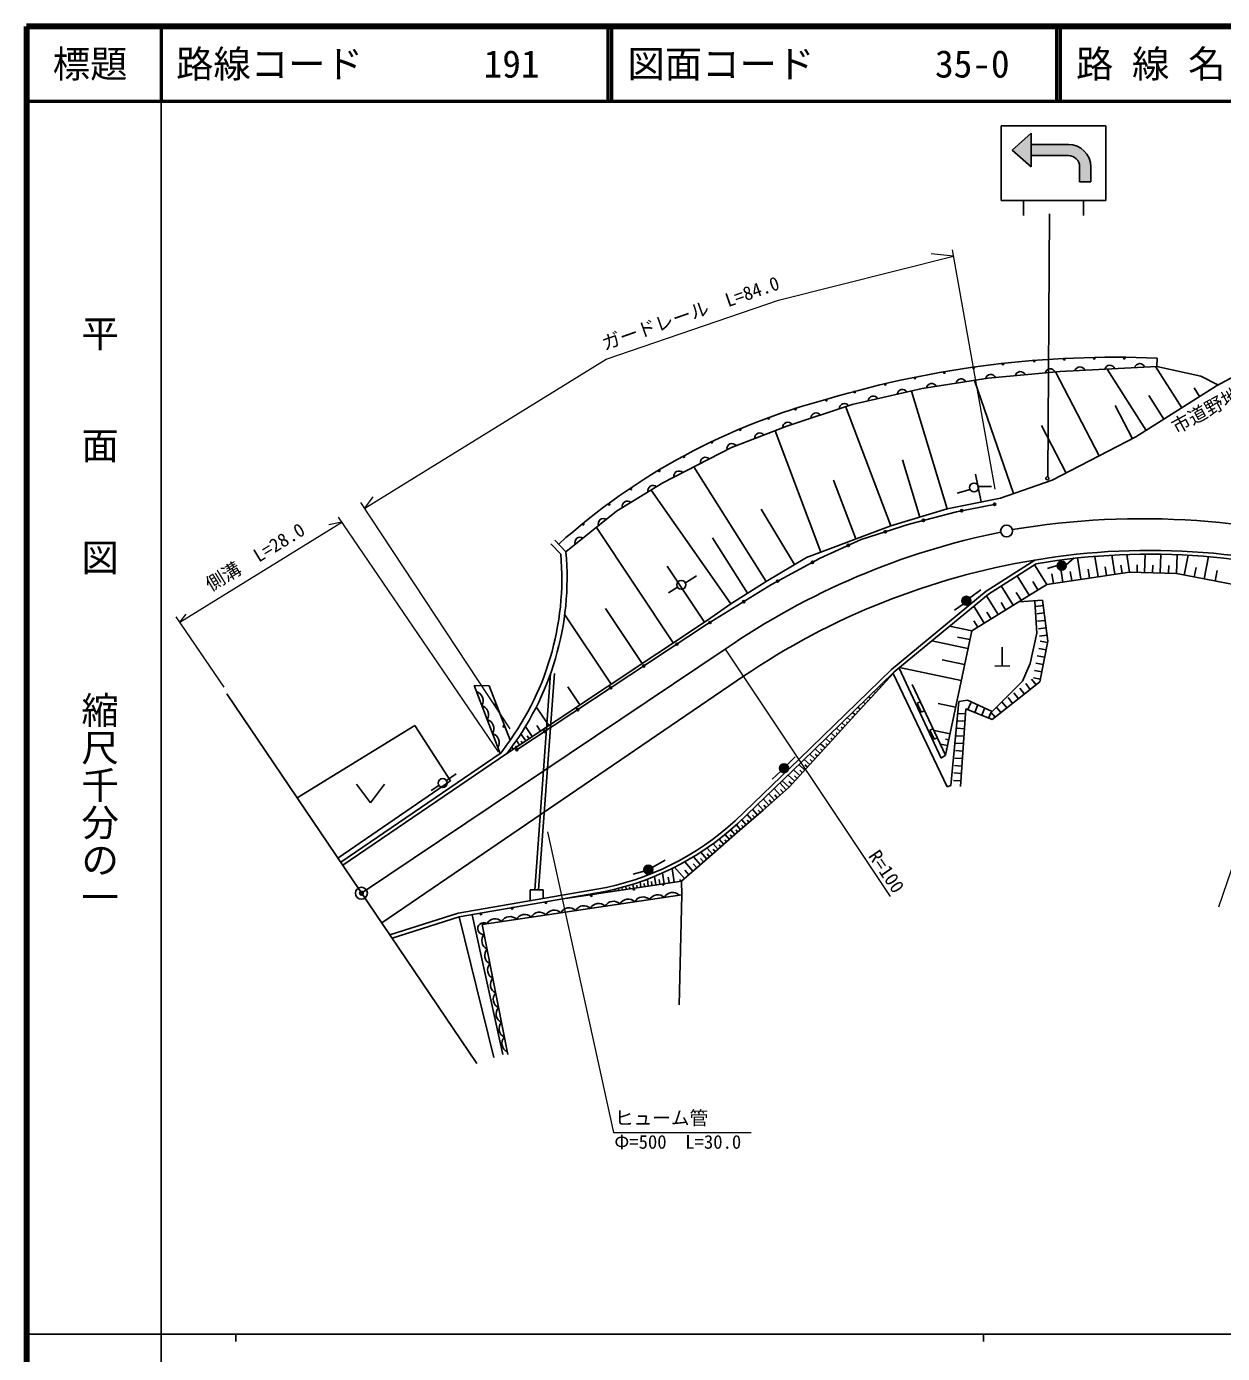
# Model space of a CAD drawing. Units: millimetres, scale not verified. Extents: x 40000 to 680000, y 20000 to 380000.
# Drawn here: x 40000 to 199969, y 202409 to 380000 of the extents above; entities that cross this region are included whole.
import ezdxf
from ezdxf.enums import TextEntityAlignment as Align

# ---------------------------------------------------------------- set-up
doc = ezdxf.new("R2010")
doc.units = ezdxf.units.MM
doc.header["$LTSCALE"] = 1000
doc.header["$PDMODE"] = 32
doc.header["$PDSIZE"] = 500
for name, color, linetype, lineweight in [('M-BGD', 7, 'Continuous', 25), ('M-BGD-EXST', 7, 'Continuous', 25), ('M-BMK-SRVR', 3, 'Continuous', 25), ('M-STR-HTXT', 7, 'Continuous', 13), ('M-STR-STRC', 7, 'Continuous', 25), ('M-TTL', 2, 'Continuous', 13), ('M-TTL-BAND', 7, 'Continuous', 25), ('M-TTL-LINE', 7, 'Continuous', 50), ('M-TTL-TXT', 7, 'Continuous', 50)]:
    doc.layers.add(name, color=color, linetype=linetype, lineweight=lineweight)
doc.layers.add('M-OTRS', color=6, linetype='Continuous')
doc.styles.add('@ＭＳ ゴシック', font='')
doc.styles.add('ＭＳ ゴシック', font='')
doc.styles.get('@ＭＳ ゴシック').set_extended_font_data('@MS Gothic')
doc.styles.get('ＭＳ ゴシック').set_extended_font_data('MS Gothic')

msp = doc.modelspace()

# ---------------------------------------------------------------- hatches: boundary and pattern name
at = {"layer": 'M-BGD'}
for points in [[(178891, 308255, -1), (178043, 307406, -0.41421), (178043, 308255, -0.41421)], [(165194, 302845, -1), (166235, 303441, -0.41421), (166012, 302622, -0.41421)], [(141872, 280525), (141507, 280172, -0.80243), (140896, 281172, -0.80243)], [(122614, 266970, -1), (123752, 267350, -0.41421), (123373, 266591, -0.41421)]]:
    msp.add_hatch(color=256, dxfattribs=at).paths.add_polyline_path(points)
at = {"layer": 'M-STR-STRC'}
for points in [[(174361, 364220), (174361, 365720), (171861, 363470), (174361, 361220), (174361, 362720)], [(179361, 364220), (174361, 364220), (174361, 362720), (179361, 362720, -0.41421), (180861, 361220), (180861, 359220), (182361, 359220), (182361, 361220, 0.41421)]]:
    msp.add_hatch(color=256, dxfattribs=at).paths.add_polyline_path(points)

# ---------------------------------------------------------------- linework, layer by layer
at = {"layer": 'M-BGD'}
for p, q in [((191172, 334503), (178281, 333813)), ((189753, 325949), (184543, 334148)), ((194526, 328981), (191023, 334495)), ((191218, 335617), (191172, 334503)), ((191172, 334503), (197077, 333205)), ((199168, 331931), (205096, 335102)), ((168631, 332917), (159807, 331539)), ((171999, 317492), (166802, 332632)), ((178281, 333813), (168631, 332917)), ((183485, 322537), (177656, 333780)), ((197077, 333205), (199352, 332033)), ((159807, 331539), (150433, 329402)), ((163139, 315452), (158388, 331215)), ((192140, 327465), (190142, 330609)), ((196912, 330497), (196185, 331643)), ((150433, 329402), (141678, 326507)), ((155590, 313178), (149562, 329203)), ((187924, 324838), (185613, 329296)), ((141678, 326507), (134302, 323680)), ((146231, 309657), (140118, 325909)), ((179047, 320235), (175746, 326601)), ((134302, 323680), (125134, 318924)), ((159468, 314346), (157162, 321999)), ((138943, 305733), (129273, 321071)), ((167707, 316379), (166954, 320091)), ((125134, 318924), (118930, 315133)), ((134187, 302734), (123537, 317948)), ((150911, 311417), (147942, 319308)), ((166207, 318051), (164504, 317527)), ((167337, 318423), (169054, 318423)), ((118930, 315133), (112146, 309688)), ((142720, 307984), (138283, 315428)), ((126506, 297515), (116225, 312962)), ((112146, 309688), (110644, 311258)), ((136423, 304144), (131740, 311572)), ((111470, 309382), (110138, 310774)), ((183323, 306365), (182916, 309092)), ((185556, 306698), (185175, 309247)), ((187521, 306992), (187170, 309338)), ((189556, 306925), (189637, 309389)), ((191657, 306857), (191739, 309379)), ((193828, 306785), (193911, 309319)), ((194859, 306587), (195370, 309249)), ((197542, 306072), (198114, 309053)), ((130669, 300286), (125678, 307784)), ((168372, 304443), (174852, 308579)), ((168667, 304038), (175036, 308103)), ((176457, 305338), (174828, 307970)), ((177868, 307853), (176568, 307463)), ((178602, 305658), (178165, 308579)), ((179054, 307954), (180124, 308877)), ((181006, 306018), (180580, 308872)), ((182165, 306191), (181988, 307372)), ((184440, 306531), (184270, 307669)), ((186538, 306845), (186381, 307901)), ((188541, 306959), (188574, 307958)), ((190607, 306891), (190640, 307924)), ((192742, 306821), (192777, 307889)), ((196200, 306330), (196447, 307613)), ((128127, 305557), (129624, 306475)), ((174123, 303894), (172515, 306493)), ((175290, 304616), (174594, 305740)), ((177354, 305472), (177164, 306743)), ((179804, 305838), (179621, 307063)), ((199012, 305790), (199282, 307196)), ((127091, 304955), (125856, 304223)), ((155689, 293965), (168372, 304443)), ((156023, 293592), (168667, 304038)), ((166177, 303526), (167629, 304591)), ((169954, 301315), (168404, 303820)), ((171959, 302555), (170370, 305125)), ((173041, 303225), (172396, 304267)), ((122344, 294745), (117455, 302091)), ((165295, 302714), (164137, 301879)), ((168095, 300165), (166703, 302415)), ((170956, 301935), (170359, 302901)), ((172775, 302993), (175900, 303246)), ((174889, 303039), (175119, 298811)), ((175992, 302510), (175000, 302386)), ((175900, 303246), (176590, 297731)), ((118182, 291975), (111984, 301286)), ((167234, 299633), (166720, 300462)), ((169024, 300740), (168470, 301636)), ((176116, 301517), (175124, 301393)), ((176241, 300525), (175248, 300401)), ((166427, 299134), (163480, 299753)), ((175119, 298811), (174246, 294767)), ((176365, 299533), (175372, 299409)), ((176489, 298541), (175496, 298417)), ((165928, 296756), (161084, 297773)), ((166177, 297945), (164509, 298295)), ((170517, 296915), (170524, 294415)), ((176369, 296568), (175386, 296754)), ((176590, 297731), (175556, 292286)), ((176555, 297550), (175573, 297737)), ((165477, 294607), (162462, 295240)), ((176182, 295585), (175200, 295772)), ((87512, 260044), (135895, 293036)), ((108001, 264467), (110108, 293432)), ((108502, 264467), (110607, 293396)), ((143403, 282001), (155689, 293965)), ((143751, 281642), (156023, 293592)), ((153545, 290844), (155901, 293432)), ((155565, 293062), (155552, 293074)), ((155901, 293432), (163162, 278266)), ((162335, 282081), (156729, 294121)), ((165025, 292459), (156754, 294196)), ((169524, 294412), (171524, 294417)), ((174246, 294767), (173235, 292378)), ((175809, 293620), (174827, 293807)), ((175996, 294603), (175013, 294789)), ((103340, 282688), (99867, 291812)), ((99867, 291812), (101866, 291755)), ((101866, 291755), (104685, 284469)), ((114019, 289204), (112409, 291624)), ((154218, 291583), (154085, 291705)), ((154555, 291953), (154529, 291977)), ((154891, 292323), (154802, 292404)), ((155228, 292692), (155215, 292704)), ((158475, 291961), (162933, 282494)), ((173235, 292378), (169145, 288333)), ((175556, 292286), (169145, 287254)), ((173478, 290655), (172860, 291441)), ((174265, 291272), (173647, 292059)), ((175051, 291890), (174434, 292676)), ((175623, 292638), (174683, 292816)), ((66798, 290689), (100230, 241230)), ((150852, 287886), (153545, 290844)), ((152198, 289365), (151931, 289608)), ((152535, 289735), (152460, 289803)), ((152872, 290104), (152649, 290307)), ((153208, 290474), (153155, 290522)), ((153545, 290844), (153367, 291006)), ((153882, 291213), (153842, 291249)), ((159568, 289640), (159115, 289427)), ((164687, 289666), (163622, 278404)), ((165882, 289850), (164687, 289666)), ((169145, 288333), (165882, 289850)), ((165916, 288583), (166297, 289508)), ((171118, 288802), (170501, 289589)), ((171905, 289420), (171287, 290206)), ((172691, 290037), (172074, 290824)), ((109857, 286434), (108189, 288940)), ((148159, 284929), (150852, 287886)), ((150852, 287886), (150496, 288210)), ((151189, 288256), (151068, 288365)), ((151525, 288626), (151214, 288909)), ((151862, 288995), (151764, 289084)), ((159115, 289427), (159683, 288221)), ((159683, 288221), (160136, 288434)), ((164276, 288893), (161956, 289381)), ((165584, 288013), (164586, 288079)), ((165629, 288701), (164940, 278292)), ((169145, 287254), (165629, 288701)), ((166841, 288202), (167222, 289127)), ((167766, 287821), (168146, 288746)), ((168690, 287441), (169011, 288220)), ((169545, 287567), (169007, 288253)), ((170331, 288185), (169714, 288971)), ((76198, 276783), (91943, 286439)), ((91943, 286439), (96692, 279055)), ((107648, 284964), (106741, 286328)), ((108753, 285699), (108250, 286454)), ((148832, 285668), (148343, 286113)), ((149169, 286038), (148982, 286208)), ((149505, 286407), (149061, 286812)), ((149842, 286777), (149677, 286927)), ((150179, 287147), (149778, 287511)), ((150515, 287516), (150373, 287646)), ((161272, 286021), (160819, 285808)), ((165452, 286017), (164454, 286083)), ((165518, 287015), (164520, 287081)), ((105943, 283829), (105528, 284454)), ((106776, 284383), (106130, 285354)), ((106360, 284106), (106179, 284378)), ((107212, 284674), (106959, 285054)), ((144793, 281231), (148159, 284929)), ((147486, 284189), (146907, 284716)), ((147822, 284559), (147590, 284770)), ((148159, 284929), (147625, 285415)), ((148496, 285298), (148286, 285489)), ((160819, 285808), (161387, 284602)), ((163528, 285328), (161387, 285777)), ((161387, 284602), (161840, 284815)), ((163364, 284549), (162922, 284641)), ((165386, 285019), (164388, 285086)), ((82022, 268167), (103340, 282688)), ((82302, 267753), (104241, 282697)), ((103688, 283126), (103332, 282678)), ((104278, 282721), (104272, 282731)), ((104695, 282998), (104656, 283056)), ((105111, 283275), (104908, 283581)), ((105527, 283552), (105417, 283717)), ((145466, 281971), (144754, 282619)), ((146139, 282710), (145472, 283318)), ((145802, 282341), (145504, 282613)), ((146812, 283450), (146190, 284017)), ((146476, 283080), (146199, 283332)), ((147149, 283819), (146895, 284051)), ((163200, 283769), (162237, 283972)), ((162933, 282494), (162335, 282081)), ((162995, 282791), (162909, 282809)), ((163098, 283280), (162984, 283304)), ((165253, 283024), (164256, 283090)), ((165320, 284022), (164322, 284088)), ((134794, 273699), (143403, 282001)), ((135137, 273335), (143751, 281642)), ((141729, 281172), (142813, 282256)), ((142031, 278199), (144793, 281231)), ((144119, 280492), (143317, 281223)), ((144793, 281231), (144037, 281920)), ((144456, 280862), (144112, 281175)), ((145129, 281601), (144808, 281894)), ((165121, 281028), (164123, 281094)), ((165187, 282026), (164190, 282092)), ((96692, 279055), (81653, 268712)), ((96165, 279093), (97486, 279974)), ((140880, 280324), (139734, 279269)), ((142031, 278199), (141079, 279065)), ((142759, 278998), (141859, 279818)), ((142395, 278598), (141983, 278974)), ((143446, 279753), (142595, 280527)), ((143103, 279376), (142714, 279729)), ((143783, 280122), (143417, 280456)), ((164989, 279033), (163991, 279099)), ((165055, 280030), (164057, 280097)), ((84117, 278599), (85998, 276104)), ((85998, 276104), (87867, 278609)), ((95158, 278442), (94116, 277738)), ((138534, 275131), (142031, 278199)), ((140037, 276450), (139275, 277325)), ((140802, 277120), (140008, 278032)), ((140420, 276785), (140083, 277172)), ((141609, 277828), (140782, 278779)), ((141206, 277474), (140852, 277880)), ((163162, 278266), (163622, 278404)), ((138534, 275131), (137834, 275935)), ((139286, 275790), (138554, 276630)), ((138911, 275459), (138604, 275811)), ((139661, 276120), (139340, 276489)), ((134763, 271848), (138534, 275131)), ((136271, 273161), (135671, 273850)), ((136648, 273489), (136376, 273802)), ((137025, 273818), (136392, 274545)), ((137780, 274474), (137113, 275240)), ((137403, 274146), (137121, 274469)), ((138157, 274802), (137867, 275136)), ((131746, 269221), (134763, 271848)), ((134008, 271191), (133430, 271856)), ((134386, 271519), (134139, 271802)), ((134763, 271848), (134197, 272498)), ((135140, 272176), (134885, 272469)), ((135517, 272504), (134946, 273160)), ((135894, 272833), (135630, 273136)), ((131746, 269221), (131023, 270051)), ((132500, 269878), (131843, 270632)), ((132877, 270206), (132632, 270488)), ((133254, 270535), (132646, 271234)), ((133631, 270863), (133394, 271135)), ((123702, 267462), (125442, 268424)), ((127618, 265628), (131746, 269221)), ((129147, 266959), (128059, 268208)), ((130136, 267820), (129213, 268880)), ((130564, 268192), (130162, 268654)), ((130991, 268565), (130185, 269491)), ((131369, 268893), (131022, 269292)), ((132123, 269550), (131827, 269890)), ((122621, 266949), (121123, 266540)), ((125272, 265277), (125069, 266710)), ((126635, 265489), (126376, 267324)), ((128004, 265964), (126685, 267478)), ((128575, 266461), (128039, 267077)), ((129641, 267389), (129177, 267922)), ((127618, 265628), (112105, 263307)), ((119212, 264370), (119172, 264652)), ((119706, 264444), (119681, 264623)), ((120201, 264518), (120144, 264916)), ((120695, 264592), (120660, 264839)), ((121190, 264666), (121113, 265208)), ((121684, 264740), (121637, 265070)), ((122179, 264814), (122078, 265528)), ((122673, 264888), (122612, 265321)), ((123168, 264962), (123039, 265875)), ((123662, 265036), (123586, 265571)), ((124157, 265110), (123995, 266251)), ((124714, 265194), (124623, 265838)), ((125954, 265379), (125845, 266152)), ((127471, 265607), (127435, 265857)), ((127658, 263791), (127618, 265628)), ((97729, 261326), (116290, 264538)), ((97848, 260840), (116376, 264046)), ((127658, 263791), (100958, 259839)), ((107354, 264467), (109090, 264467)), ((107354, 264467), (107354, 262992)), ((109090, 264467), (109090, 263292)), ((118717, 264296), (118701, 264406)), ((127658, 263791), (127311, 249079)), ((88608, 258424), (97729, 261326)), ((99626, 261130), (103691, 242417)), ((88900, 257992), (97848, 260840)), ((97848, 260840), (102501, 242019)), ((100958, 259839), (104359, 242422))]:
    msp.add_line(p, q, dxfattribs=at)
for points in [[(199168, 331931), (188368, 325068), (177201, 319278), (170273, 316900), (163139, 315452), (155590, 313178), (144320, 308938), (138943, 305733), (134187, 302734), (131085, 300563), (104241, 282697)], [(169646, 316092), (164373, 315058), (158065, 313403), (151655, 311335), (146175, 308854), (139660, 305338), (130975, 299961), (105435, 283107)], [(267035, 288070), (259693, 286209), (254317, 283003), (246665, 280212), (238600, 279798), (232913, 281142), (226295, 285588), (216369, 297066), (212440, 300581), (206753, 304304), (193828, 306785), (187521, 306992), (176457, 305338), (166427, 299134), (162933, 282494)]]:
    msp.add_lwpolyline(points, dxfattribs=at)
for centre, radius in [((182822, 335586), 100), ((186839, 335613), 100), ((166687, 334292), 100), ((170622, 334837), 100), ((174789, 335232), 100), ((178819, 335477), 100), ((154868, 332100), 100), ((158858, 332958), 100), ((162766, 333693), 100), ((150770, 331092), 100), ((142858, 328805), 100), ((146998, 329989), 100), ((139264, 327566), 100), ((135465, 326054), 100), ((131666, 324366), 100), ((127948, 322432), 100), ((124626, 320540), 100), ((176548, 319533), 200), ((120841, 318116), 100), ((166749, 318308), 600), ((117940, 316046), 100), ((169499, 316058), 150), ((165101, 315200), 150), ((114455, 313391), 100), ((159964, 313901), 150), ((154889, 312379), 150), ((149923, 310551), 150), ((145131, 308291), 150), ((178467, 307831), 600), ((127595, 305280), 600), ((140467, 305774), 150), ((165715, 303143), 600), ((135934, 303031), 150), ((131427, 300241), 150), ((126995, 297335), 150), ((122572, 294416), 150), ((118148, 291497), 150), ((102731, 289274), 100), ((113725, 288578), 150), ((103838, 286337), 100), ((109301, 285658), 150), ((105584, 283207), 150), ((141312, 280740), 600), ((95679, 278741), 600), ((123183, 267160), 600), ((121246, 264541), 100), ((125167, 265184), 100), ((109471, 262743), 100), ((115547, 263683), 100), ((100791, 261232), 100), ((104957, 261988), 100)]:
    msp.add_circle(centre, radius, dxfattribs=at)
for centre, radius, start, end in [((185521, 201313), 134424, 87.57118, 106.5462), ((176932, 333493), 694, 21.56531, 169.0449), ((180915, 333760), 694, 19.32123, 166.80083), ((184909, 333973), 694, 19.32123, 166.80083), ((188903, 334187), 694, 19.32123, 166.80083), ((161071, 331539), 694, 25.14086, 172.62045), ((165024, 332157), 694, 25.14086, 172.62045), ((168968, 332761), 689, 21.04325, 171.43352), ((172949, 333123), 694, 21.56531, 169.0449), ((153268, 329849), 694, 29.10088, 176.58047), ((157168, 330738), 694, 29.10088, 176.58047), ((169235, 246226), 86780, 104.68326, 131.98356), ((149415, 328861), 694, 34.5597, 182.03929), ((141822, 326355), 689, 34.18063, 184.74394), ((145618, 327605), 694, 34.5597, 182.03929), ((138092, 324924), 694, 37.22592, 184.70551), ((134362, 323508), 681, 36.51437, 192.02732), ((130827, 321658), 694, 43.68035, 191.15994), ((127276, 319816), 694, 43.68035, 191.15994), ((123796, 317878), 694, 47.68977, 195.16936), ((120382, 315792), 694, 47.68977, 195.16936), ((117167, 313468), 694, 55.00957, 202.48916), ((114047, 310965), 694, 55.00957, 202.48916), ((73950, 306220), 37652, 322.16764, 4.81637), ((73950, 306220), 38352, 322.16764, 5.18713), ((190282, 218526), 91365, 71.38932, 99.72312), ((190282, 218526), 90865, 71.38932, 99.65956), ((190625, 212452), 97412, 99.31841, 124.18338), ((99835, 289787), 1250, 327.71054, 73.97074), ((100547, 287918), 1250, 327.71054, 73.97074), ((101258, 286048), 1250, 327.71054, 73.97074), ((101970, 284179), 1250, 327.71054, 73.97074), ((109875, 300767), 36792, 280.04087, 312.633), ((109875, 300767), 37292, 279.59512, 312.64194), ((118501, 261677), 1250, 45.28972, 151.54992), ((120479, 261970), 1250, 45.28972, 151.54992), ((122458, 262263), 1250, 45.28972, 151.54992), ((124436, 262556), 1250, 45.28972, 151.54992), ((126415, 262848), 1250, 45.28972, 151.54992), ((106630, 259920), 1250, 45.28972, 151.54992), ((108609, 260213), 1250, 45.28972, 151.54992), ((110587, 260506), 1250, 45.28972, 151.54992), ((112565, 260799), 1250, 45.28972, 151.54992), ((114544, 261091), 1250, 45.28972, 151.54992), ((116522, 261384), 1250, 45.28972, 151.54992), ((101145, 259270), 787, 56.98583, 275.61295), ((102673, 259334), 1250, 45.28972, 151.54992), ((104652, 259627), 1250, 45.28972, 151.54992), ((102150, 257649), 1250, 137.91794, 244.17815), ((102533, 255686), 1250, 137.91794, 244.17815), ((102917, 253723), 1250, 137.91794, 244.17815), ((103300, 251760), 1250, 137.91794, 244.17815), ((103683, 249797), 1250, 137.91794, 244.17815), ((104066, 247834), 1250, 137.91794, 244.17815), ((104450, 245871), 1250, 137.91794, 244.17815), ((104833, 243908), 1250, 137.91794, 244.17815)]:
    msp.add_arc(centre, radius, start, end, dxfattribs=at)
at = {"layer": 'M-BGD-EXST'}
msp.add_line((84822, 264024), (133459, 296687), dxfattribs=at)
for centre, radius, start, end in [((189158, 210972), 103163, 72.1605, 99.64229), ((190035, 214618), 99680, 101.40877, 124.58159)]:
    msp.add_arc(centre, radius, start, end, dxfattribs=at)
at = {"layer": 'M-BMK-SRVR'}
for centre in [(171102, 312484), (84790, 264002)]:
    msp.add_circle(centre, 800, dxfattribs=at)
at = {"layer": 'M-OTRS'}
msp.add_point((84790, 264002), dxfattribs=at)
at = {"layer": 'M-STR-HTXT'}
for p, q in [((169547, 318067), (163861, 350120)), ((140570, 343399), (164013, 349260)), ((164013, 349260), (160991, 349579)), ((117538, 335489), (140570, 343399)), ((85229, 315557), (117538, 335489)), ((104690, 286013), (84734, 316309)), ((85229, 315557), (86371, 317055)), ((103139, 282911), (81736, 314344)), ((60501, 300302), (82187, 313681)), ((82187, 313681), (80443, 313332)), ((214373, 306139), (199454, 262143)), ((66432, 291596), (60022, 301006)), ((60501, 300302), (61371, 301338)), ((133459, 296687), (155542, 263565)), ((109670, 272222), (118511, 231974)), ((118511, 231974), (136920, 232000))]:
    msp.add_line(p, q, dxfattribs=at)
at = {"layer": 'M-STR-STRC'}
for p, q in [((170361, 366720), (184361, 366720)), ((170361, 356720), (170361, 366720)), ((184361, 366720), (184361, 358110)), ((174361, 365720), (171861, 363470)), ((174361, 365720), (174361, 361220)), ((179361, 364220), (174361, 364220)), ((171861, 363470), (174361, 361220)), ((179361, 362720), (174361, 362720)), ((180861, 361220), (180861, 359220)), ((182361, 361220), (182361, 359220)), ((182361, 359220), (180861, 359220)), ((184361, 358103), (184361, 356720)), ((184361, 356720), (170361, 356720)), ((173361, 356720), (173361, 354720)), ((181361, 356720), (181361, 354720)), ((176604, 319797), (176845, 354952))]:
    msp.add_line(p, q, dxfattribs=at)
for radius in [3000, 1500]:
    msp.add_arc((179361, 361220), radius, 0, 90, dxfattribs=at)
at = {"layer": 'M-TTL', "lineweight": 140}
for p, q in [((40000, 380000), (40000, 20000)), ((680000, 380000), (40000, 380000))]:
    msp.add_line(p, q, dxfattribs=at)
at = {"layer": 'M-TTL-BAND'}
for p, q in [((58000, 370000), (58000, 20000)), ((40000, 205000), (579000, 205000)), ((68000, 205000), (68000, 204000)), ((168000, 205000), (168000, 204000))]:
    msp.add_line(p, q, dxfattribs=at)
at = {"layer": 'M-TTL-LINE'}
for p, q in [((58000, 380000), (58000, 370000)), ((117750, 380000), (117750, 370000)), ((118250, 380000), (118250, 370000)), ((177750, 380000), (177750, 370000)), ((178250, 380000), (178250, 370000)), ((40000, 370000), (680000, 370000))]:
    msp.add_line(p, q, dxfattribs=at)

# ---------------------------------------------------------------- texts
at = {"layer": 'M-BGD', "style": 'ＭＳ ゴシック'}
msp.add_text('市道野地切通線', height=1833, rotation=28.64, dxfattribs=at).set_placement((201736, 329144), align=Align.BOTTOM_CENTER)
at = {"layer": 'M-STR-HTXT', "style": 'ＭＳ ゴシック'}
for s, rotation, p in [('ガードレール\u3000L=84.0', 19.321, (129293, 340255)), ('側溝\u3000L=28.0', 31.293, (71330, 307753)), ('R=100', 304.019, (153818, 266096))]:
    msp.add_text(s, height=1833, rotation=rotation, dxfattribs=at).set_placement(p, align=Align.BOTTOM_CENTER)
for s, p in [('ヒューム管', (124940, 232464)), ('Φ=500\u3000L=30.0', (127111, 229259))]:
    msp.add_text(s, height=1833, dxfattribs=at).set_placement(p, align=Align.BOTTOM_CENTER)
at = {"layer": 'M-TTL-BAND', "style": '@ＭＳ ゴシック'}
for s, p in [('平\u3000\u3000面\u3000\u3000図', (49777, 306475)), ('縮尺千分の一', (49777, 261030))]:
    msp.add_text(s, height=3666, rotation=270, dxfattribs=at).set_placement(p, align=Align.MIDDLE_RIGHT)
at = {"layer": 'M-TTL-TXT', "style": 'ＭＳ ゴシック'}
msp.add_text('標題', height=3666, dxfattribs=at).set_placement((48500, 375000), align=Align.MIDDLE_CENTER)
for s, p in [('路線コード', (60000, 375000)), ('191', (101142, 375000)), ('図面コード', (120380, 375000)), ('35-0', (161521, 375000)), ('路 線 名', (180380, 375000))]:
    msp.add_text(s, height=3666, dxfattribs=at).set_placement(p, align=Align.MIDDLE_LEFT)

doc.saveas('drawing.dxf')
